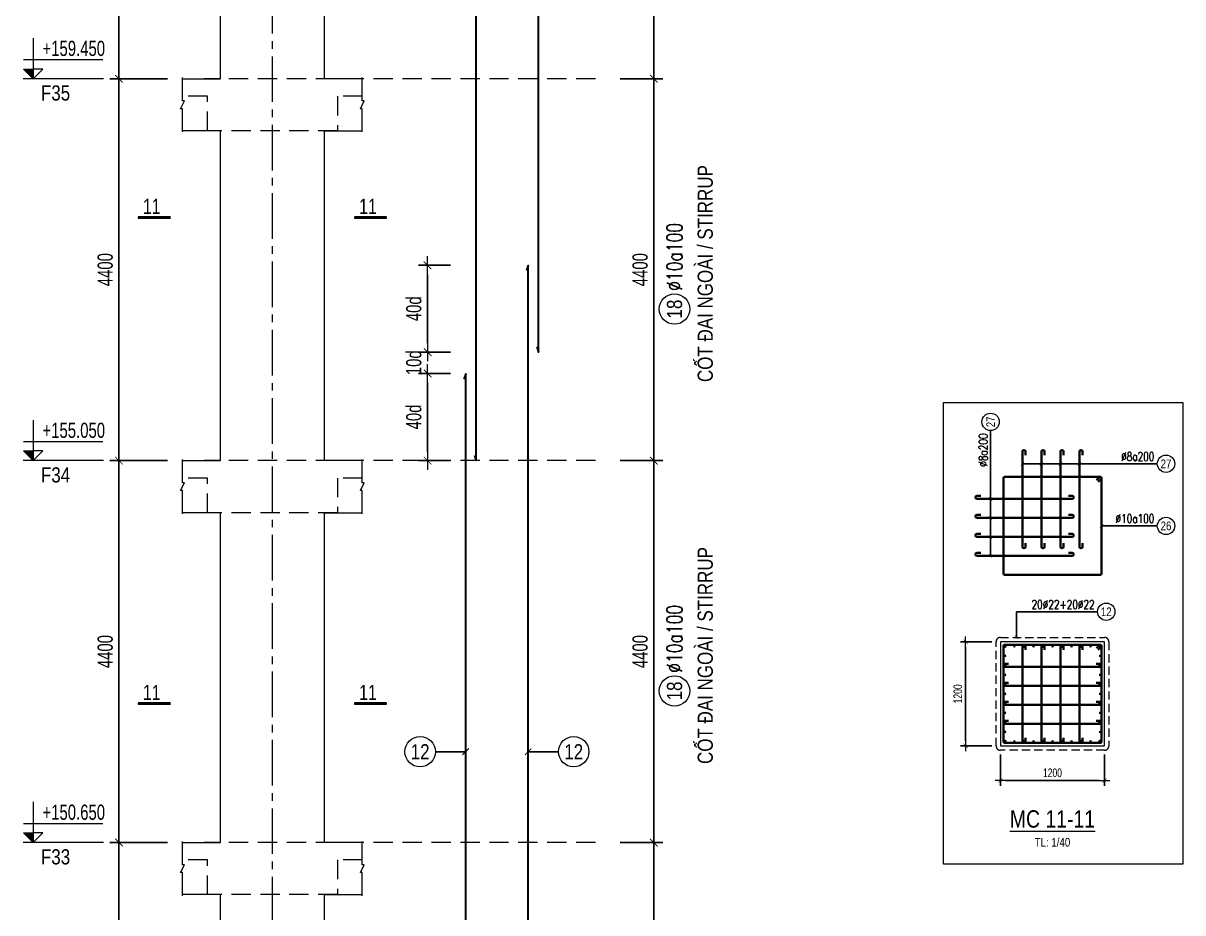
# Model space of a CAD drawing. Header units: millimetres. Extents: x 49323 to 380960, y -6102 to 181761.
# Drawn here: x 170211 to 183569, y 159422 to 169671 of the extents above; entities that cross this region are included whole.
import ezdxf
from ezdxf.enums import TextEntityAlignment as Align

# ---------------------------------------------------------------- set-up
doc = ezdxf.new("R2010")
doc.units = ezdxf.units.MM
doc.linetypes.add('CENTER2', pattern=[1.125, 0.75, -0.125, 0.125, -0.125])
doc.linetypes.add('HIDDEN2', pattern=[4.7625, 3.175, -1.5875])
doc.layers.get('0').update_dxf_attribs({"lineweight": 20})
doc.layers.get('Defpoints').update_dxf_attribs({"color": 151, "lineweight": 9})
for name, color, linetype, lineweight in [('kata_thep chu', 4, 'Continuous', 35), ('NDC_S_ANNO', 7, 'Continuous', 20), ('NDC_S_AXIS', 5, 'CENTER2', 13), ('NDC_S_BREAK-LINE', 1, 'Continuous', 15), ('NDC_S_CONTINUOUS', 3, 'Continuous', 20), ('NDC_S_DIM', 1, 'Continuous', 15), ('NDC_S_HIDDEN', 8, 'HIDDEN2', 13), ('NDC_S_LEADER', 1, 'Continuous', 15), ('NDC_S_REBAR', 4, 'Continuous', 35), ('NDC_S_STIRRUP', 4, 'Continuous', 40), ('NDC_S_SYMBOL', 1, 'Continuous', 15), ('NDC_S_TEXT SYMBOL', 7, 'Continuous', 20), ('NDC_S_THIN LINE', 8, 'Continuous', 9), ('NDC_S_VN TEXT', 7, 'Continuous', 20)]:
    doc.layers.add(name, color=color, linetype=linetype, lineweight=lineweight)
doc.styles.add('ARIAL', font='arial.ttf', dxfattribs={"width": 0.8})
doc.styles.add('NDC_ANNO', font='', dxfattribs={"width": 0.8})
doc.styles.add('NDC_DIM', font='', dxfattribs={"width": 0.75})
doc.styles.add('NDC_EN TXT', font='romans.shx', dxfattribs={"width": 0.8})
doc.styles.add('NDC_VIE TXT', font='arial.ttf', dxfattribs={"width": 0.8})
doc.styles.get('NDC_ANNO').set_extended_font_data('Dotum')
doc.styles.get('NDC_DIM').set_extended_font_data('Dotum')
doc.dimstyles.new('NDC_dim_40', dxfattribs={"dimscale": 40, "dimtxt": 2.5, "dimasz": 1.5, "dimexe": 1.5, "dimexo": 2.5, "dimgap": 1, "dimtad": 1, "dimdec": 0, "dimzin": 0, "dimdsep": 46, "dimtxsty": 'NDC_DIM', "dimblk": 'DIMMARK', "dimcen": 0.09, "dimdle": 1.2, "dimclrd": 1, "dimclre": 1, "dimclrt": 3, "dimadec": 0, "dimazin": 0, "dimtfac": 1, "dimtdec": 0, "dimtix": 1, "dimtofl": 0, "dimtmove": 0, "dimatfit": 3, "dimfxl": 8, "dimfxlon": 1, "dimtolj": 1, "dimtzin": 0, "dimarcsym": 0})
doc.dimstyles.new('NDC_dim_70', dxfattribs={"dimscale": 70, "dimtxt": 2.5, "dimasz": 1.5, "dimexe": 1.5, "dimexo": 2.5, "dimgap": 1, "dimtad": 1, "dimdec": 0, "dimzin": 0, "dimdsep": 46, "dimtxsty": 'NDC_DIM', "dimblk": 'DIMMARK', "dimcen": 0.09, "dimdle": 1.2, "dimclrd": 1, "dimclre": 1, "dimclrt": 3, "dimadec": 0, "dimazin": 0, "dimtfac": 1, "dimtdec": 0, "dimtix": 1, "dimtofl": 0, "dimtmove": 0, "dimatfit": 3, "dimfxl": 8, "dimfxlon": 1, "dimtolj": 1, "dimtzin": 0, "dimarcsym": 0})
doc.dimstyles.new('NDC_dim_75', dxfattribs={"dimscale": 75, "dimtxt": 2.5, "dimasz": 1.5, "dimexe": 1.5, "dimexo": 2.5, "dimgap": 1, "dimtad": 1, "dimdec": 0, "dimzin": 0, "dimdsep": 46, "dimtxsty": 'NDC_DIM', "dimblk": 'DIMMARK', "dimcen": 0.09, "dimdle": 1.2, "dimclrd": 1, "dimclre": 1, "dimclrt": 3, "dimadec": 0, "dimazin": 0, "dimtfac": 1, "dimtdec": 0, "dimtix": 1, "dimtofl": 0, "dimtmove": 0, "dimatfit": 3, "dimfxl": 8, "dimfxlon": 1, "dimtolj": 1, "dimtzin": 0, "dimarcsym": 0})

# ---------------------------------------------------------------- blocks, each defined once
blk = doc.blocks.new('DIMMARK')
at = {"layer": 'NDC_S_DIM', "color": 1}
blk.add_line((-1.5, 0), (1, 0), dxfattribs=at)
at = {"layer": 'NDC_S_DIM', "color": 2, "const_width": 0.1}
blk.add_lwpolyline([(-0.42, -0.42), (0.42, 0.42)], dxfattribs=at)
blk = doc.blocks.new('*D308')
at = {"layer": 'Defpoints', "color": 0, "transparency": 16777216}
for p in [(171314, 160231), (172432, 160231), (172297, 155831)]:
    blk.add_point(p, dxfattribs=at)
at = {"layer": 'NDC_S_DIM', "color": 1, "lineweight": -2, "transparency": 16777216}
for p, q in [((171874, 160231), (171209, 160231)), ((171314, 155936), (171314, 160126)), ((171874, 155831), (171209, 155831))]:
    blk.add_line(p, q, dxfattribs=at)
at = {"layer": 'NDC_S_DIM', "color": 1, "lineweight": -2, "transparency": 16777216, "xscale": 105, "yscale": 105, "zscale": 105}
for p, rotation in [((171314, 160231), 90), ((171314, 155831), 270)]:
    blk.add_blockref('DIMMARK', p, dxfattribs=dict(at, rotation=rotation))
at = {"layer": 'NDC_S_DIM', "color": 3, "transparency": 16777216, "insert": (171156, 158031), "char_height": 175, "attachment_point": 5, "rotation": 90, "style": 'NDC_DIM'}
blk.add_mtext('\\A1;4400', dxfattribs=at)
blk = doc.blocks.new('*D309')
at = {"layer": 'Defpoints', "color": 0, "transparency": 16777216}
for p in [(171314, 164631), (172432, 164631), (172432, 160231)]:
    blk.add_point(p, dxfattribs=at)
at = {"layer": 'NDC_S_DIM', "color": 1, "lineweight": -2, "transparency": 16777216}
for p, q in [((171874, 164631), (171209, 164631)), ((171314, 160336), (171314, 164526)), ((171874, 160231), (171209, 160231))]:
    blk.add_line(p, q, dxfattribs=at)
at = {"layer": 'NDC_S_DIM', "color": 1, "lineweight": -2, "transparency": 16777216, "xscale": 105, "yscale": 105, "zscale": 105}
for p, rotation in [((171314, 164631), 90), ((171314, 160231), 270)]:
    blk.add_blockref('DIMMARK', p, dxfattribs=dict(at, rotation=rotation))
at = {"layer": 'NDC_S_DIM', "color": 3, "transparency": 16777216, "insert": (171156, 162431), "char_height": 175, "attachment_point": 5, "rotation": 90, "style": 'NDC_DIM'}
blk.add_mtext('\\A1;4400', dxfattribs=at)
blk = doc.blocks.new('*D310')
at = {"layer": 'Defpoints', "color": 0, "transparency": 16777216}
for p in [(171314, 169031), (172432, 169031), (172432, 164631)]:
    blk.add_point(p, dxfattribs=at)
at = {"layer": 'NDC_S_DIM', "color": 1, "lineweight": -2, "transparency": 16777216}
for p, q in [((171874, 169031), (171209, 169031)), ((171314, 164736), (171314, 168926)), ((171874, 164631), (171209, 164631))]:
    blk.add_line(p, q, dxfattribs=at)
at = {"layer": 'NDC_S_DIM', "color": 1, "lineweight": -2, "transparency": 16777216, "xscale": 105, "yscale": 105, "zscale": 105}
for p, rotation in [((171314, 169031), 90), ((171314, 164631), 270)]:
    blk.add_blockref('DIMMARK', p, dxfattribs=dict(at, rotation=rotation))
at = {"layer": 'NDC_S_DIM', "color": 3, "transparency": 16777216, "insert": (171156, 166831), "char_height": 175, "attachment_point": 5, "rotation": 90, "style": 'NDC_DIM'}
blk.add_mtext('\\A1;4400', dxfattribs=at)
blk = doc.blocks.new('*D311')
at = {"layer": 'Defpoints', "color": 0, "transparency": 16777216}
for p in [(171314, 173431), (172432, 173431), (172432, 169031)]:
    blk.add_point(p, dxfattribs=at)
at = {"layer": 'NDC_S_DIM', "color": 1, "lineweight": -2, "transparency": 16777216}
for p, q in [((171874, 173431), (171209, 173431)), ((171314, 169136), (171314, 173326)), ((171874, 169031), (171209, 169031))]:
    blk.add_line(p, q, dxfattribs=at)
at = {"layer": 'NDC_S_DIM', "color": 1, "lineweight": -2, "transparency": 16777216, "xscale": 105, "yscale": 105, "zscale": 105}
for p, rotation in [((171314, 173431), 90), ((171314, 169031), 270)]:
    blk.add_blockref('DIMMARK', p, dxfattribs=dict(at, rotation=rotation))
at = {"layer": 'NDC_S_DIM', "color": 3, "transparency": 16777216, "insert": (171156, 171231), "char_height": 175, "attachment_point": 5, "rotation": 90, "style": 'NDC_DIM'}
blk.add_mtext('\\A1;4400', dxfattribs=at)
blk = doc.blocks.new('*U2117')
at = {"layer": 'NDC_S_ANNO', "color": 0, "linetype": 'ByBlock', "lineweight": -2}
blk.add_line((-4.36, 0), (1, 0), dxfattribs=at)
at = {"layer": 'NDC_S_ANNO', "ltscale": 0.005, "const_width": 0.5}
blk.add_lwpolyline([(1, 0), (-4.36, 0)], dxfattribs=at)
at = {"layer": 'NDC_S_TEXT SYMBOL', "linetype": 'ByBlock', "lineweight": -2, "style": 'NDC_ANNO', "width": 0.8}
blk.add_attdef('DETAIL', text='', height=2.5, dxfattribs=at).set_placement((-0.64, 1.82), align=Align.MIDDLE_RIGHT)
blk = doc.blocks.new('*D367')
at = {"layer": 'Defpoints', "color": 0, "ltscale": 0.005, "transparency": 16777216}
for p in [(174870, 165636, 0), (175308, 165636), (175308, 164631)]:
    blk.add_point(p, dxfattribs=at)
at = {"layer": 'NDC_S_DIM', "color": 1, "lineweight": -2, "ltscale": 0.005, "transparency": 16777216}
for p, q in [((175133, 165636, 0), (174765, 165636, 0)), ((174870, 164736, 0), (174870, 165531, 0)), ((175133, 164631, 0), (174765, 164631, 0))]:
    blk.add_line(p, q, dxfattribs=at)
at = {"layer": 'NDC_S_DIM', "color": 1, "lineweight": -2, "ltscale": 0.005, "transparency": 16777216, "xscale": 105, "yscale": 105, "zscale": 105}
for p, rotation in [((174870, 165636, 0), 90), ((174870, 164631, 0), 270)]:
    blk.add_blockref('DIMMARK', p, dxfattribs=dict(at, rotation=rotation))
at = {"layer": 'NDC_S_DIM', "color": 3, "ltscale": 0.005, "transparency": 16777216, "insert": (174711, 165134, 0), "char_height": 175, "attachment_point": 5, "rotation": 90, "style": 'NDC_DIM'}
blk.add_mtext('\\A1;40d', dxfattribs=at)
blk = doc.blocks.new('*D368')
at = {"layer": 'Defpoints', "color": 0, "ltscale": 0.005, "transparency": 16777216}
for p in [(174870, 165881), (175308, 165881), (175308, 165636)]:
    blk.add_point(p, dxfattribs=at)
at = {"layer": 'NDC_S_DIM', "color": 1, "lineweight": -2, "ltscale": 0.005, "transparency": 16777216}
for p, q in [((174870, 165986), (174870, 166091)), ((175133, 165881), (174765, 165881)), ((175133, 165636), (174765, 165636)), ((174870, 165531), (174870, 165426))]:
    blk.add_line(p, q, dxfattribs=at)
at = {"layer": 'NDC_S_DIM', "color": 1, "lineweight": -2, "ltscale": 0.005, "transparency": 16777216, "xscale": 105, "yscale": 105, "zscale": 105}
for p, rotation in [((174870, 165881), 270), ((174870, 165636), 90)]:
    blk.add_blockref('DIMMARK', p, dxfattribs=dict(at, rotation=rotation))
at = {"layer": 'NDC_S_DIM', "color": 3, "ltscale": 0.005, "transparency": 16777216, "insert": (174711, 165759), "char_height": 175, "attachment_point": 5, "rotation": 90, "style": 'NDC_DIM'}
blk.add_mtext('\\A1;10d', dxfattribs=at)
blk = doc.blocks.new('*D369')
at = {"layer": 'Defpoints', "color": 0, "ltscale": 0.005, "transparency": 16777216}
for p in [(174870, 166881), (175308, 166881), (175308, 165881)]:
    blk.add_point(p, dxfattribs=at)
at = {"layer": 'NDC_S_DIM', "color": 1, "lineweight": -2, "ltscale": 0.005, "transparency": 16777216}
for p, q in [((175133, 166881), (174765, 166881)), ((174870, 165986), (174870, 166776)), ((175133, 165881), (174765, 165881))]:
    blk.add_line(p, q, dxfattribs=at)
at = {"layer": 'NDC_S_DIM', "color": 1, "lineweight": -2, "ltscale": 0.005, "transparency": 16777216, "xscale": 105, "yscale": 105, "zscale": 105}
for p, rotation in [((174870, 166881), 90), ((174870, 165881), 270)]:
    blk.add_blockref('DIMMARK', p, dxfattribs=dict(at, rotation=rotation))
at = {"layer": 'NDC_S_DIM', "color": 3, "ltscale": 0.005, "transparency": 16777216, "insert": (174711, 166381), "char_height": 175, "attachment_point": 5, "rotation": 90, "style": 'NDC_DIM'}
blk.add_mtext('\\A1;40d', dxfattribs=at)
blk = doc.blocks.new('*D394')
at = {"layer": 'Defpoints', "color": 0, "ltscale": 70, "transparency": 16777216}
for p in [(176913, 160231), (177476, 160231), (176913, 155831)]:
    blk.add_point(p, dxfattribs=at)
at = {"layer": 'NDC_S_DIM', "color": 1, "lineweight": -2, "ltscale": 70, "transparency": 16777216}
for p, q in [((177088, 160231), (177581, 160231)), ((177476, 155936), (177476, 160126)), ((177088, 155831), (177581, 155831))]:
    blk.add_line(p, q, dxfattribs=at)
at = {"layer": 'NDC_S_DIM', "color": 1, "lineweight": -2, "ltscale": 70, "transparency": 16777216, "xscale": 105, "yscale": 105, "zscale": 105}
for p, rotation in [((177476, 160231), 90), ((177476, 155831), 270)]:
    blk.add_blockref('DIMMARK', p, dxfattribs=dict(at, rotation=rotation))
at = {"layer": 'NDC_S_DIM', "color": 3, "ltscale": 70, "transparency": 16777216, "insert": (177318, 158031), "char_height": 175, "attachment_point": 5, "rotation": 90, "style": 'NDC_DIM'}
blk.add_mtext('\\A1;4400', dxfattribs=at)
blk = doc.blocks.new('*D395')
at = {"layer": 'Defpoints', "color": 0, "ltscale": 70, "transparency": 16777216}
for p in [(176913, 164631), (177476, 164631), (176913, 160231)]:
    blk.add_point(p, dxfattribs=at)
at = {"layer": 'NDC_S_DIM', "color": 1, "lineweight": -2, "ltscale": 70, "transparency": 16777216}
for p, q in [((177088, 164631), (177581, 164631)), ((177476, 160336), (177476, 164526)), ((177088, 160231), (177581, 160231))]:
    blk.add_line(p, q, dxfattribs=at)
at = {"layer": 'NDC_S_DIM', "color": 1, "lineweight": -2, "ltscale": 70, "transparency": 16777216, "xscale": 105, "yscale": 105, "zscale": 105}
for p, rotation in [((177476, 164631), 90), ((177476, 160231), 270)]:
    blk.add_blockref('DIMMARK', p, dxfattribs=dict(at, rotation=rotation))
at = {"layer": 'NDC_S_DIM', "color": 3, "ltscale": 70, "transparency": 16777216, "insert": (177318, 162431), "char_height": 175, "attachment_point": 5, "rotation": 90, "style": 'NDC_DIM'}
blk.add_mtext('\\A1;4400', dxfattribs=at)
blk = doc.blocks.new('*D396')
at = {"layer": 'Defpoints', "color": 0, "ltscale": 70, "transparency": 16777216}
for p in [(176913, 169031), (177476, 169031), (176913, 164631)]:
    blk.add_point(p, dxfattribs=at)
at = {"layer": 'NDC_S_DIM', "color": 1, "lineweight": -2, "ltscale": 70, "transparency": 16777216}
for p, q in [((177088, 169031), (177581, 169031)), ((177476, 164736), (177476, 168926)), ((177088, 164631), (177581, 164631))]:
    blk.add_line(p, q, dxfattribs=at)
at = {"layer": 'NDC_S_DIM', "color": 1, "lineweight": -2, "ltscale": 70, "transparency": 16777216, "xscale": 105, "yscale": 105, "zscale": 105}
for p, rotation in [((177476, 169031), 90), ((177476, 164631), 270)]:
    blk.add_blockref('DIMMARK', p, dxfattribs=dict(at, rotation=rotation))
at = {"layer": 'NDC_S_DIM', "color": 3, "ltscale": 70, "transparency": 16777216, "insert": (177318, 166831), "char_height": 175, "attachment_point": 5, "rotation": 90, "style": 'NDC_DIM'}
blk.add_mtext('\\A1;4400', dxfattribs=at)
blk = doc.blocks.new('*D397')
at = {"layer": 'Defpoints', "color": 0, "ltscale": 70, "transparency": 16777216}
for p in [(176913, 173431), (177476, 173431), (176913, 169031)]:
    blk.add_point(p, dxfattribs=at)
at = {"layer": 'NDC_S_DIM', "color": 1, "lineweight": -2, "ltscale": 70, "transparency": 16777216}
for p, q in [((177088, 173431), (177581, 173431)), ((177476, 169136), (177476, 173326)), ((177088, 169031), (177581, 169031))]:
    blk.add_line(p, q, dxfattribs=at)
at = {"layer": 'NDC_S_DIM', "color": 1, "lineweight": -2, "ltscale": 70, "transparency": 16777216, "xscale": 105, "yscale": 105, "zscale": 105}
for p, rotation in [((177476, 173431), 90), ((177476, 169031), 270)]:
    blk.add_blockref('DIMMARK', p, dxfattribs=dict(at, rotation=rotation))
at = {"layer": 'NDC_S_DIM', "color": 3, "ltscale": 70, "transparency": 16777216, "insert": (177318, 171231), "char_height": 175, "attachment_point": 5, "rotation": 90, "style": 'NDC_DIM'}
blk.add_mtext('\\A1;4400', dxfattribs=at)
blk = doc.blocks.new('*U2118')
blk.add_circle((-2.5, 0), 2.5)
at = {"layer": 'NDC_S_VN TEXT', "color": 7, "style": 'ARIAL', "width": 0.8}
blk.add_attdef('SH2', text='', height=2.5, dxfattribs=at).set_placement((-2.5, 0), align=Align.MIDDLE)
at = {"layer": 'NDC_S_VN TEXT', "color": 3, "style": 'NDC_EN TXT', "width": 0.75}
blk.add_attdef('DKKC1', (0.5, -1.25), '', height=2.5, dxfattribs=at)
blk = doc.blocks.new('kata_block_TD')
at = {"color": 6, "linetype": 'ByBlock', "lineweight": -2, "style": 'ARIAL', "width": 0.8}
blk.add_attdef('SECTDET2', text='', height=5, dxfattribs=at).set_placement((0, 7.97), align=Align.CENTER)
at = {"color": 0, "linetype": 'ByBlock', "lineweight": -2, "style": 'ARIAL', "width": 0.8}
blk.add_attdef('SECTDET1', text='', height=5, dxfattribs=at).set_placement((0, 1.47), align=Align.CENTER)
at = {"color": 3, "lineweight": 25, "style": 'ARIAL', "width": 0.8}
blk.add_attdef('SSCALE', text='', height=2.5, dxfattribs=at).set_placement((0, -4), align=Align.CENTER)
blk = doc.blocks.new('*D598')
at = {"layer": 'Defpoints', "color": 0, "ltscale": 40, "transparency": 16777216}
for p in [(181468, 161344), (182668, 161344), (182668, 160944)]:
    blk.add_point(p, dxfattribs=at)
at = {"layer": 'NDC_S_DIM', "color": 1, "lineweight": -2, "ltscale": 40, "transparency": 16777216}
for p, q in [((181468, 161244), (181468, 160884)), ((182668, 161244), (182668, 160884)), ((181528, 160944), (182608, 160944))]:
    blk.add_line(p, q, dxfattribs=at)
at = {"layer": 'NDC_S_DIM', "color": 1, "lineweight": -2, "ltscale": 40, "transparency": 16777216, "xscale": 60, "yscale": 60, "zscale": 60, "rotation": 180}
blk.add_blockref('DIMMARK', (181468, 160944), dxfattribs=at)
at = {"layer": 'NDC_S_DIM', "color": 1, "lineweight": -2, "ltscale": 40, "transparency": 16777216, "xscale": 60, "yscale": 60, "zscale": 60}
blk.add_blockref('DIMMARK', (182668, 160944), dxfattribs=at)
at = {"layer": 'NDC_S_DIM', "color": 3, "ltscale": 40, "transparency": 16777216, "insert": (182068, 161034), "char_height": 100, "attachment_point": 5, "style": 'NDC_DIM'}
blk.add_mtext('\\A1;1200', dxfattribs=at)
blk = doc.blocks.new('*D599')
at = {"layer": 'Defpoints', "color": 0, "ltscale": 40, "transparency": 16777216}
for p in [(181068, 162544), (181468, 162544), (181468, 161344)]:
    blk.add_point(p, dxfattribs=at)
at = {"layer": 'NDC_S_DIM', "color": 1, "lineweight": -2, "ltscale": 40, "transparency": 16777216}
for p, q in [((181368, 162544), (181008, 162544)), ((181068, 161404), (181068, 162484)), ((181368, 161344), (181008, 161344))]:
    blk.add_line(p, q, dxfattribs=at)
at = {"layer": 'NDC_S_DIM', "color": 1, "lineweight": -2, "ltscale": 40, "transparency": 16777216, "xscale": 60, "yscale": 60, "zscale": 60}
for p, rotation in [((181068, 162544), 90), ((181068, 161344), 270)]:
    blk.add_blockref('DIMMARK', p, dxfattribs=dict(at, rotation=rotation))
at = {"layer": 'NDC_S_DIM', "color": 3, "ltscale": 40, "transparency": 16777216, "insert": (180978, 161944), "char_height": 100, "attachment_point": 5, "rotation": 90, "style": 'NDC_DIM'}
blk.add_mtext('\\A1;1200', dxfattribs=at)
blk = doc.blocks.new('kata_block_THEP')
at = {"layer": 'NDC_S_REBAR', "color": 0}
for p, q in [((-0.5, 0), (0.5, 0)), ((-0.35, 0.35), (0.35, -0.35)), ((0.35, 0.35), (-0.35, -0.35)), ((0, 0.5), (0, -0.5))]:
    blk.add_line(p, q, dxfattribs=at)
at = {"layer": 'NDC_S_REBAR', "color": 0, "const_width": 0.0833}
blk.add_lwpolyline([(-0.5, 0, 1), (0.5, 0, 1), (-0.5, 0, 1)], format="xyb", dxfattribs=at)
blk = doc.blocks.new('*U10')
blk.add_circle((2.5, 0), 2.5)
at = {"layer": 'NDC_S_VN TEXT', "color": 3, "style": 'NDC_EN TXT', "width": 0.75}
blk.add_attdef('DK2', text='', height=2.5, dxfattribs=at).set_placement((-0.85, 0.85), align=Align.RIGHT)
at = {"layer": 'NDC_S_VN TEXT', "color": 7, "style": 'ARIAL', "width": 0.8}
blk.add_attdef('SH3', text='', height=2.5, dxfattribs=at).set_placement((2.5, 0), align=Align.MIDDLE)
blk = doc.blocks.new('cham')
at = {"layer": 'NDC_S_REBAR'}
h = blk.add_hatch(color=253, dxfattribs=at)
h.dxf.hatch_style = 1
h.paths.add_polyline_path([(-28, 0, 1), (28, 0, 1)])
at = {"layer": 'NDC_S_REBAR', "color": 253}
blk.add_circle((0, 0), 28, dxfattribs=at)
blk = doc.blocks.new('*U649')
at = {"layer": 'NDC_S_DIM', "xscale": 0.3928571428571429, "yscale": 0.3928571428571429, "zscale": 0.3928571428571429}
blk.add_blockref('cham', (0, 0), dxfattribs=at)
blk = doc.blocks.new('*U648')
at = {"layer": 'NDC_S_DIM', "color": 0, "linetype": 'ByBlock', "lineweight": -2, "transparency": 16777216}
blk.add_blockref('*U649', (0, 0), dxfattribs=at)
blk = doc.blocks.new('*U640')
at = {"layer": 'NDC_S_DIM'}
blk.add_blockref('*U648', (0, 0), dxfattribs=at)
blk = doc.blocks.new('*U641')
at = {"layer": 'NDC_S_HIDDEN', "color": 0, "linetype": 'ByBlock', "lineweight": -2, "transparency": 16777216}
blk.add_blockref('*U640', (0, 0), dxfattribs=at)
blk = doc.blocks.new('*U631')
at = {"layer": 'NDC_S_HIDDEN'}
blk.add_blockref('*U641', (0, 0), dxfattribs=at)
blk = doc.blocks.new('*U632')
at = {"layer": 'NDC_S_DIM', "color": 0, "linetype": 'ByBlock', "lineweight": -2, "transparency": 16777216}
for p in [(0, 0), (219.7, 0), (439.4, 0), (659.1, 0), (878.8, 0), (1098.5, 0)]:
    blk.add_blockref('*U631', p, dxfattribs=at)
blk = doc.blocks.new('*U643')
at = {"layer": 'NDC_S_DIM', "xscale": 0.3928571428571429, "yscale": 0.3928571428571429, "zscale": 0.3928571428571429}
blk.add_blockref('cham', (0, 0), dxfattribs=at)
blk = doc.blocks.new('*U642')
at = {"layer": 'NDC_S_DIM', "color": 0, "linetype": 'ByBlock', "lineweight": -2, "transparency": 16777216}
blk.add_blockref('*U643', (0, 0), dxfattribs=at)
blk = doc.blocks.new('*U634')
at = {"layer": 'NDC_S_DIM'}
blk.add_blockref('*U642', (0, 0), dxfattribs=at)
blk = doc.blocks.new('*U635')
at = {"layer": 'NDC_S_HIDDEN', "color": 0, "linetype": 'ByBlock', "lineweight": -2, "transparency": 16777216}
blk.add_blockref('*U634', (0, 0), dxfattribs=at)
blk = doc.blocks.new('*U633')
at = {"layer": 'NDC_S_HIDDEN'}
blk.add_blockref('*U635', (0, 0), dxfattribs=at)
blk = doc.blocks.new('*U626')
at = {"layer": 'NDC_S_DIM', "color": 0, "linetype": 'ByBlock', "lineweight": -2, "transparency": 16777216}
for p in [(0, 0), (219.7, 0), (439.4, 0), (659.1, 0), (878.8, 0), (1098.5, 0)]:
    blk.add_blockref('*U633', p, dxfattribs=at)
blk = doc.blocks.new('*U645')
at = {"layer": 'NDC_S_DIM', "xscale": 0.3928571428571429, "yscale": 0.3928571428571429, "zscale": 0.3928571428571429}
blk.add_blockref('cham', (0, 0), dxfattribs=at)
blk = doc.blocks.new('*U644')
at = {"layer": 'NDC_S_DIM', "color": 0, "linetype": 'ByBlock', "lineweight": -2, "transparency": 16777216}
blk.add_blockref('*U645', (0, 0), dxfattribs=at)
blk = doc.blocks.new('*U636')
at = {"layer": 'NDC_S_DIM'}
blk.add_blockref('*U644', (0, 0), dxfattribs=at)
blk = doc.blocks.new('*U637')
at = {"layer": 'NDC_S_HIDDEN', "color": 0, "linetype": 'ByBlock', "lineweight": -2, "transparency": 16777216}
blk.add_blockref('*U636', (0, 0), dxfattribs=at)
blk = doc.blocks.new('*U627')
at = {"layer": 'NDC_S_HIDDEN'}
blk.add_blockref('*U637', (0, 0), dxfattribs=at)
blk = doc.blocks.new('*U628')
at = {"layer": 'NDC_S_DIM', "color": 0, "linetype": 'ByBlock', "lineweight": -2, "transparency": 16777216}
for p in [(0, 0), (219.7, 0), (439.4, 0), (659.1, 0)]:
    blk.add_blockref('*U627', p, dxfattribs=at)
blk = doc.blocks.new('*U647')
at = {"layer": 'NDC_S_DIM', "xscale": 0.3928571428571429, "yscale": 0.3928571428571429, "zscale": 0.3928571428571429}
blk.add_blockref('cham', (0, 0), dxfattribs=at)
blk = doc.blocks.new('*U646')
at = {"layer": 'NDC_S_DIM', "color": 0, "linetype": 'ByBlock', "lineweight": -2, "transparency": 16777216}
blk.add_blockref('*U647', (0, 0), dxfattribs=at)
blk = doc.blocks.new('*U638')
at = {"layer": 'NDC_S_DIM'}
blk.add_blockref('*U646', (0, 0), dxfattribs=at)
blk = doc.blocks.new('*U639')
at = {"layer": 'NDC_S_HIDDEN', "color": 0, "linetype": 'ByBlock', "lineweight": -2, "transparency": 16777216}
blk.add_blockref('*U638', (0, 0), dxfattribs=at)
blk = doc.blocks.new('*U629')
at = {"layer": 'NDC_S_HIDDEN'}
blk.add_blockref('*U639', (0, 0), dxfattribs=at)
blk = doc.blocks.new('*U630')
at = {"layer": 'NDC_S_DIM', "color": 0, "linetype": 'ByBlock', "lineweight": -2, "transparency": 16777216}
for p in [(0, 0), (219.7, 0), (439.4, 0), (659.1, 0)]:
    blk.add_blockref('*U629', p, dxfattribs=at)
blk = doc.blocks.new('CD')
at = {"layer": 'NDC_S_ANNO'}
blk.add_hatch(color=3, dxfattribs=at).paths.add_polyline_path([(0, 160), (-161, 160), (0, 0)])
at = {"layer": 'NDC_S_ANNO', "ltscale": 50}
h = blk.add_hatch(dxfattribs=at)
h.set_pattern_fill('ANSI31', color=256, scale=140.6, style=0)
h.paths.add_polyline_path([(0, 160), (0, 0), (161, 160)])
for p, q in [((-159, 314), (1147, 314)), ((1156, 0), (-164, 0))]:
    blk.add_line(p, q, dxfattribs=at)
for points in [[(0, 669), (0, 0)], [(0, 0), (-161, 160), (0, 160)], [(0, 0), (161, 160), (0, 160)]]:
    blk.add_lwpolyline(points, dxfattribs=at)
at = {"layer": 'NDC_S_TEXT SYMBOL', "color": 3, "style": 'NDC_DIM', "width": 0.7}
blk.add_attdef('COT', (154, 375), '', height=250, dxfattribs=at)

msp = doc.modelspace()

# ---------------------------------------------------------------- linework, layer by layer
at = {"layer": 'Defpoints', "ltscale": 40}
msp.add_lwpolyline([(180812.4, 165300.5), (183569.5, 165300.5), (183569.5, 159982), (180812.4, 159982)], close=True, dxfattribs=at)
at = {"layer": 'kata_thep chu', "color": 4, "ltscale": 0.005}
for points in [[(176128, 165940.7), (176148, 165880.7), (176148, 175680.7), (176128, 175620.7)], [(175408.2, 164690.7), (175428.2, 164630.7), (175428.2, 174430.7), (175408.2, 174370.7)], [(176008, 157140.7), (176028, 157080.7), (176028, 166880.7), (176008, 166820.7)], [(175288.2, 155890.7), (175308.2, 155830.7), (175308.2, 165630.7), (175288.2, 165570.7)]]:
    msp.add_lwpolyline(points, dxfattribs=at)
at = {"layer": 'NDC_S_AXIS', "ltscale": 700}
msp.add_line((173082.3, -3699.8), (173082.3, 179341.9), dxfattribs=at)
at = {"layer": 'NDC_S_BREAK-LINE'}
for points in [[(172047.3, 168418.2), (172047.3, 168685.7), (172024.8, 168685.7), (172069.8, 168775.7), (172047.3, 168775.7), (172047.3, 169043.2)], [(174117.3, 168418.2), (174117.3, 168685.7), (174094.8, 168685.7), (174139.8, 168775.7), (174117.3, 168775.7), (174117.3, 169043.2)], [(172047.3, 164018.2), (172047.3, 164285.7), (172024.8, 164285.7), (172069.8, 164375.7), (172047.3, 164375.7), (172047.3, 164643.2)], [(174117.3, 164018.2), (174117.3, 164285.7), (174094.8, 164285.7), (174139.8, 164375.7), (174117.3, 164375.7), (174117.3, 164643.2)], [(172047.3, 159618.2), (172047.3, 159885.7), (172024.8, 159885.7), (172069.8, 159975.7), (172047.3, 159975.7), (172047.3, 160243.2)], [(174117.3, 159618.2), (174117.3, 159885.7), (174094.8, 159885.7), (174139.8, 159975.7), (174117.3, 159975.7), (174117.3, 160243.2)]]:
    msp.add_lwpolyline(points, dxfattribs=at)
at = {"layer": 'NDC_S_CONTINUOUS'}
for points in [[(172047.3, 169030.7), (172482.3, 169030.7), (172482.3, 172830.7), (172047.3, 172830.7)], [(174117.3, 169030.7), (173682.3, 169030.7), (173682.3, 172830.7), (174117.3, 172830.7)], [(172047.3, 164630.7), (172482.3, 164630.7), (172482.3, 168430.7), (172047.3, 168430.7)], [(174117.3, 164630.7), (173682.3, 164630.7), (173682.3, 168430.7), (174117.3, 168430.7)], [(172047.3, 160230.7), (172482.3, 160230.7), (172482.3, 164030.7), (172047.3, 164030.7)], [(174117.3, 160230.7), (173682.3, 160230.7), (173682.3, 164030.7), (174117.3, 164030.7)], [(172047.3, 155830.7), (172482.3, 155830.7), (172482.3, 159630.7), (172047.3, 159630.7)], [(174117.3, 155830.7), (173682.3, 155830.7), (173682.3, 159630.7), (174117.3, 159630.7)]]:
    msp.add_lwpolyline(points, dxfattribs=at)
at = {"layer": 'NDC_S_CONTINUOUS', "ltscale": 40}
msp.add_lwpolyline([(181467.8, 161344.1), (182667.8, 161344.1), (182667.8, 162544.1), (181467.8, 162544.1), (181467.8, 161344.1)], dxfattribs=at)
at = {"layer": 'NDC_S_DIM'}
for centre in [(174783.7, 161278), (176552.5, 161278)]:
    msp.add_circle(centre, 175, dxfattribs=at)
at = {"layer": 'NDC_S_HIDDEN', "ltscale": 70}
for p, q in [((176803.2, 169030.7), (172297.3, 169030.7)), ((176803.2, 164630.7), (172297.3, 164630.7)), ((176803.2, 160230.7), (172297.3, 160230.7))]:
    msp.add_line(p, q, dxfattribs=at)
for points in [[(174117.3, 168830.7), (173832.3, 168830.7), (173832.3, 168430.7), (172332.3, 168430.7), (172332.3, 168830.7), (172047.3, 168830.7)], [(174117.3, 164430.7), (173832.3, 164430.7), (173832.3, 164030.7), (172332.3, 164030.7), (172332.3, 164430.7), (172047.3, 164430.7)], [(174117.3, 160030.7), (173832.3, 160030.7), (173832.3, 159630.7), (172332.3, 159630.7), (172332.3, 160030.7), (172047.3, 160030.7)]]:
    msp.add_lwpolyline(points, dxfattribs=at)
at = {"layer": 'NDC_S_HIDDEN', "ltscale": 30}
msp.add_lwpolyline([(181417.8, 161344.1), (181417.8, 162544.1, -0.4142136), (181467.8, 162594.1), (182667.8, 162594.1, -0.4142136), (182717.8, 162544.1), (182717.8, 161344.1, -0.4142136), (182667.8, 161294.1), (181467.8, 161294.1, -0.4142136), (181417.8, 161344.1)], format="xyb", dxfattribs=at)
at = {"layer": 'NDC_S_STIRRUP', "ltscale": 70}
for points in [[(181757.3, 164692.6), (181757.3, 164734.6, 1), (181721.3, 164734.6), (181721.3, 163639.6, 1), (181757.3, 163639.6), (181757.3, 163681.6)], [(181976.3, 164692.6), (181976.3, 164734.6, 1), (181940.3, 164734.6), (181940.3, 163639.6, 1), (181976.3, 163639.6), (181976.3, 163681.6)], [(182195.3, 164692.6), (182195.3, 164734.6, 1), (182159.3, 164734.6), (182159.3, 163639.6, 1), (182195.3, 163639.6), (182195.3, 163681.6)], [(182414.3, 164692.6), (182414.3, 164734.6, 1), (182378.3, 164734.6), (182378.3, 163639.6, 1), (182414.3, 163639.6), (182414.3, 163681.6)], [(181241.6, 164225.8), (181199.6, 164225.8, 1), (181199.6, 164189.8), (182294.6, 164189.8, 1), (182294.6, 164225.8), (182252.6, 164225.8)], [(181241.6, 164006.8), (181199.6, 164006.8, 1), (181199.6, 163970.8), (182294.6, 163970.8, 1), (182294.6, 164006.8), (182252.6, 164006.8)], [(181241.6, 163787.8), (181199.6, 163787.8, 1), (181199.6, 163751.8), (182294.6, 163751.8, 1), (182294.6, 163787.8), (182252.6, 163787.8)], [(181241.6, 163568.8), (181199.6, 163568.8, 1), (181199.6, 163532.8), (182294.6, 163532.8, 1), (182294.6, 163568.8), (182252.6, 163568.8)], [(181757.3, 162449.6), (181757.3, 162491.6, 1), (181721.3, 162491.6), (181721.3, 161396.6, 1), (181757.3, 161396.6), (181757.3, 161438.6)], [(181976.3, 162449.6), (181976.3, 162491.6, 1), (181940.3, 162491.6), (181940.3, 161396.6, 1), (181976.3, 161396.6), (181976.3, 161438.6)], [(182195.3, 162449.6), (182195.3, 162491.6, 1), (182159.3, 162491.6), (182159.3, 161396.6, 1), (182195.3, 161396.6), (182195.3, 161438.6)], [(182414.3, 162449.6), (182414.3, 162491.6, 1), (182378.3, 162491.6), (182378.3, 161396.6, 1), (182414.3, 161396.6), (182414.3, 161438.6)], [(181562.3, 162290.6), (181520.3, 162290.6, 1), (181520.3, 162254.6), (182615.3, 162254.6, 1), (182615.3, 162290.6), (182573.3, 162290.6)], [(181562.3, 162071.6), (181520.3, 162071.6, 1), (181520.3, 162035.6), (182615.3, 162035.6, 1), (182615.3, 162071.6), (182573.3, 162071.6)], [(181562.3, 161852.6), (181520.3, 161852.6, 1), (181520.3, 161816.6), (182615.3, 161816.6, 1), (182615.3, 161852.6), (182573.3, 161852.6)], [(181562.3, 161633.6), (181520.3, 161633.6, 1), (181520.3, 161597.6), (182615.3, 161597.6, 1), (182615.3, 161633.6), (182573.3, 161633.6)]]:
    msp.add_lwpolyline(points, format="xyb", dxfattribs=at)
at = {"layer": 'NDC_S_STIRRUP', "ltscale": 40}
for points in [[(182575.3, 164404.3), (182615.3, 164444.3, -0.4142136), (182632.8, 164426.8), (182632.8, 163331.8, -0.4142136), (182615.3, 163314.3), (181520.3, 163314.3, -0.4142136), (181502.8, 163331.8), (181502.8, 164426.8, -0.4142136), (181520.3, 164444.3), (182615.3, 164444.3, -0.4142136), (182632.8, 164426.8), (182592.8, 164386.8)], [(182576.8, 162469.1), (182616.8, 162509.1, -0.4142136), (182632.8, 162493.1), (182632.8, 161395.1, -0.4142136), (182616.8, 161379.1), (181518.8, 161379.1, -0.4142136), (181502.8, 161395.1), (181502.8, 162493.1, -0.4142136), (181518.8, 162509.1), (182616.8, 162509.1, -0.4142136), (182632.8, 162493.1), (182592.8, 162453.1)]]:
    msp.add_lwpolyline(points, format="xyb", dxfattribs=at)

# ---------------------------------------------------------------- block references
at = {"layer": 'NDC_S_DIM'}
ref = msp.add_blockref('CD', (170325.6, 169030.7), dxfattribs=dict(at, xscale=0.7, yscale=0.7, zscale=0.7))
ref.add_attrib('COT', '+159.450', (170433.3, 169293), dxfattribs={"layer": '0', "color": 3, "height": 175, "style": 'NDC_DIM', "width": 0.75})
ref = msp.add_blockref('CD', (170325.6, 164630.7), dxfattribs=dict(at, xscale=0.7, yscale=0.7, zscale=0.7))
ref.add_attrib('COT', '+155.050', (170433.3, 164893), dxfattribs={"layer": '0', "color": 3, "height": 175, "style": 'NDC_DIM', "width": 0.75})
for name, p in [('*U632', (181518.8, 162493.1)), ('*U626', (181518.8, 161395.1))]:
    msp.add_blockref(name, p, dxfattribs=at)
at = {"layer": 'NDC_S_DIM', "rotation": 90}
for name, p in [('*U628', (181518.8, 161614.7)), ('*U630', (182616.8, 161614.7))]:
    msp.add_blockref(name, p, dxfattribs=at)
at = {"layer": 'NDC_S_DIM'}
ref = msp.add_blockref('CD', (170325.6, 160230.7), dxfattribs=dict(at, xscale=0.7, yscale=0.7, zscale=0.7))
ref.add_attrib('COT', '+150.650', (170433.3, 160493), dxfattribs={"layer": '0', "color": 3, "height": 175, "style": 'NDC_DIM', "width": 0.75})
at = {"layer": 'NDC_S_REBAR', "ltscale": 40, "xscale": 22, "yscale": 22, "zscale": 22}
for p in [(181518.8, 162493.1), (181628.6, 162493.1), (181738.4, 162493.1), (181848.2, 162493.1), (181958, 162493.1), (182067.8, 162493.1), (182177.6, 162493.1), (182287.4, 162493.1), (182397.2, 162493.1), (182507, 162493.1), (182616.8, 162493.1), (181518.8, 162383.3), (182616.8, 162383.3), (181518.8, 162273.5), (181518.8, 162163.7), (182616.8, 162273.5), (182616.8, 162163.7), (181518.8, 162053.9), (182616.8, 162053.9), (181518.8, 161944.1), (182616.8, 161944.1), (181518.8, 161834.3), (182616.8, 161834.3), (181518.8, 161724.5), (182616.8, 161724.5), (181518.8, 161614.7), (181518.8, 161504.9), (182616.8, 161614.7), (182616.8, 161504.9), (181518.8, 161395.1), (181628.6, 161395.1), (181738.4, 161395.1), (181848.2, 161395.1), (181958, 161395.1), (182067.8, 161395.1), (182177.6, 161395.1), (182287.4, 161395.1), (182397.2, 161395.1), (182507, 161395.1), (182616.8, 161395.1)]:
    msp.add_blockref('kata_block_THEP', p, dxfattribs=at)
at = {"layer": 'NDC_S_SYMBOL', "xscale": 70, "yscale": 70, "zscale": 70}
for p in [(171838.2, 167433), (174329.4, 167433), (171838.2, 161832), (174329.4, 161832)]:
    msp.add_blockref('*U2117', p, dxfattribs=at).add_auto_attribs({'DETAIL': '11'})
at = {"layer": 'NDC_S_THIN LINE', "rotation": 90}
for name, p, xscale, yscale, zscale, values in [('*U2118', (177713.7, 166552.4), 70, 70, 70, {'SH2': '18', 'DKKC1': '%%c10a100'}), ('*U10', (181354.8, 164977.9), 40, 40, 40, {'SH3': '27', 'DK2': '%%c8a200'}), ('*U2118', (177713.7, 162152.4), 70, 70, 70, {'SH2': '18', 'DKKC1': '%%c10a100'})]:
    msp.add_blockref(name, p, dxfattribs=dict(at, xscale=xscale, yscale=yscale, zscale=zscale)).add_auto_attribs(values)
at = {"layer": 'NDC_S_THIN LINE', "xscale": 40, "yscale": 40, "zscale": 40}
for p, values in [((183275.9, 164594.7), {'SH3': '27', 'DK2': '%%c8a200'}), ((183275.9, 163879.3), {'SH3': '26', 'DK2': '%%c10a100'}), ((182587.7, 162890.5), {'SH3': '12', 'DK2': '20%%c22+20%%c22'})]:
    msp.add_blockref('*U10', p, dxfattribs=at).add_auto_attribs(values)
at = {"layer": 'NDC_S_VN TEXT', "ltscale": 40}
ref = msp.add_blockref('kata_block_TD', (182067.8, 160344.1), dxfattribs=dict(at, xscale=40, yscale=40, zscale=40))
ref.add_attrib('SECTDET1', '%%uMC 11-11', dxfattribs={"layer": '0', "color": 0, "linetype": 'ByBlock', "lineweight": -2, "height": 200, "style": 'ARIAL', "width": 0.8}).set_placement((182067.8, 160402.9), align=Align.CENTER)
ref.add_attrib('SSCALE', 'TL: 1/40', dxfattribs={"layer": '0', "color": 3, "lineweight": 25, "height": 100, "style": 'ARIAL', "width": 0.8}).set_placement((182067.8, 160184.1), align=Align.CENTER)

# ---------------------------------------------------------------- texts
at = {"layer": 'NDC_S_VN TEXT', "style": 'NDC_VIE TXT', "width": 0.8}
for s, p in [('F35', (170415.1, 168866.6)), ('F34', (170415.1, 164466.6)), ('F33', (170415.1, 160066.6))]:
    msp.add_text(s, height=175, dxfattribs=at).set_placement(p, align=Align.MIDDLE_LEFT)
for p in [(178067.8, 165536.3), (178067.8, 161136.3)]:
    msp.add_text('CỐT ĐAI NGOÀI / STIRRUP', height=175, rotation=90, dxfattribs=at).set_placement(p, align=Align.MIDDLE_LEFT)
at = {"layer": 'NDC_S_VN TEXT', "color": 7, "style": 'ARIAL', "width": 0.8}
for p in [(174783.7, 161278), (176552.5, 161278)]:
    msp.add_text('12', height=175, dxfattribs=at).set_placement(p, align=Align.MIDDLE)

# ---------------------------------------------------------------- dimensions: what is measured, and where the dimension line sits
at = {"layer": 'NDC_S_DIM'}
for base, p1, p2, picture, middle in [((171313.8, 173430.7), (172432.3, 169030.7), (172432.3, 173430.7), '*D311', (171156.2, 171230.7)), ((171313.8, 169030.7), (172432.3, 164630.7), (172432.3, 169030.7), '*D310', (171156.2, 166830.7)), ((171313.8, 164630.7), (172432.3, 160230.7), (172432.3, 164630.7), '*D309', (171156.2, 162430.7)), ((171313.8, 160230.7), (172297.3, 155830.7), (172432.3, 160230.7), '*D308', (171156.2, 158030.7))]:
    dim = msp.add_linear_dim(base=base, p1=p1, p2=p2, angle=90, dimstyle='NDC_dim_70', dxfattribs=at)
    dim.commit()
    dim.dimension.update_dxf_attribs({"geometry": picture, "text_midpoint": middle})
at = {"layer": 'NDC_S_DIM', "ltscale": 70}
for base, p1, p2, picture, middle in [((177475.5, 173430.7), (176913.2, 169030.7), (176913.2, 173430.7), '*D397', (177317.9, 171230.7)), ((177475.5, 169030.7), (176913.2, 164630.7), (176913.2, 169030.7), '*D396', (177317.9, 166830.7)), ((177475.5, 164630.7), (176913.2, 160230.7), (176913.2, 164630.7), '*D395', (177317.9, 162430.7)), ((177475.5, 160230.7), (176913.2, 155830.7), (176913.2, 160230.7), '*D394', (177317.9, 158030.7))]:
    dim = msp.add_linear_dim(base=base, p1=p1, p2=p2, angle=90, dimstyle='NDC_dim_70', override={"dimtmove": 1}, dxfattribs=at)
    dim.commit()
    dim.dimension.update_dxf_attribs({"geometry": picture, "text_midpoint": middle})
at = {"layer": 'NDC_S_DIM', "ltscale": 0.005}
for base, p1, p2, text, picture, middle in [((174870, 166880.7), (175308.2, 165880.7), (175308.2, 166880.7), '40d', '*D369', (174710.6, 166380.7)), ((174870, 165880.7), (175308.2, 165636.4), (175308.2, 165880.7), '10d', '*D368', (174710.6, 165758.6)), ((174870, 165636.4, 0), (175308.2, 164630.7), (175308.2, 165636.4), '40d', '*D367', (174710.6, 165133.6, 0))]:
    dim = msp.add_linear_dim(base=base, p1=p1, p2=p2, angle=90, text=text, dimstyle='NDC_dim_70', dxfattribs=at)
    dim.commit()
    dim.dimension.update_dxf_attribs({"geometry": picture, "text_midpoint": middle})
at = {"layer": 'NDC_S_DIM', "ltscale": 40}
dim = msp.add_linear_dim(base=(181067.8, 162544.1), p1=(181467.8, 161344.1), p2=(181467.8, 162544.1), angle=270, dimstyle='NDC_dim_40', dxfattribs=at)
dim.commit()
dim.dimension.update_dxf_attribs({"geometry": '*D599', "text_midpoint": (180977.7, 161944.1)})
dim = msp.add_linear_dim(base=(182667.8, 160944.1), p1=(181467.8, 161344.1), p2=(182667.8, 161344.1), dimstyle='NDC_dim_40', dxfattribs=at)
dim.commit()
dim.dimension.update_dxf_attribs({"geometry": '*D598', "text_midpoint": (182067.8, 161034.2)})

# ---------------------------------------------------------------- leaders
at = {"layer": 'NDC_S_LEADER', "ltscale": 0.005}
for points in [[(175308.2, 161278), (174958.7, 161278)], [(176028, 161278), (176377.5, 161278)]]:
    msp.add_leader(points, dimstyle='NDC_dim_75', override={"dimasz": 1, "dimldrblk": 'ARCHTICK'}, dxfattribs=at)
at = {"layer": 'NDC_S_THIN LINE'}
for points in [[(181354.8, 163532.8), (181354.8, 164977.9)], [(181354.8, 163751.8), (181354.8, 164977.9)], [(181354.8, 163970.8), (181354.8, 164977.9)], [(181354.8, 164189.8), (181354.8, 164977.9)], [(181721.3, 164594.7), (183275.9, 164594.7)], [(181940.3, 164594.7), (183275.9, 164594.7)], [(182159.3, 164594.8), (183275.9, 164594.7)], [(182378.3, 164594.8), (183275.9, 164594.7)], [(182632.8, 163879.3), (183275.9, 163879.3)], [(181653.7, 162594.1), (181653.7, 162890.5), (182587.7, 162890.5)]]:
    msp.add_leader(points, dimstyle='NDC_dim_40', override={"dimasz": 1, "dimldrblk": 'ARCHTICK'}, dxfattribs=at)

doc.saveas('drawing.dxf')
